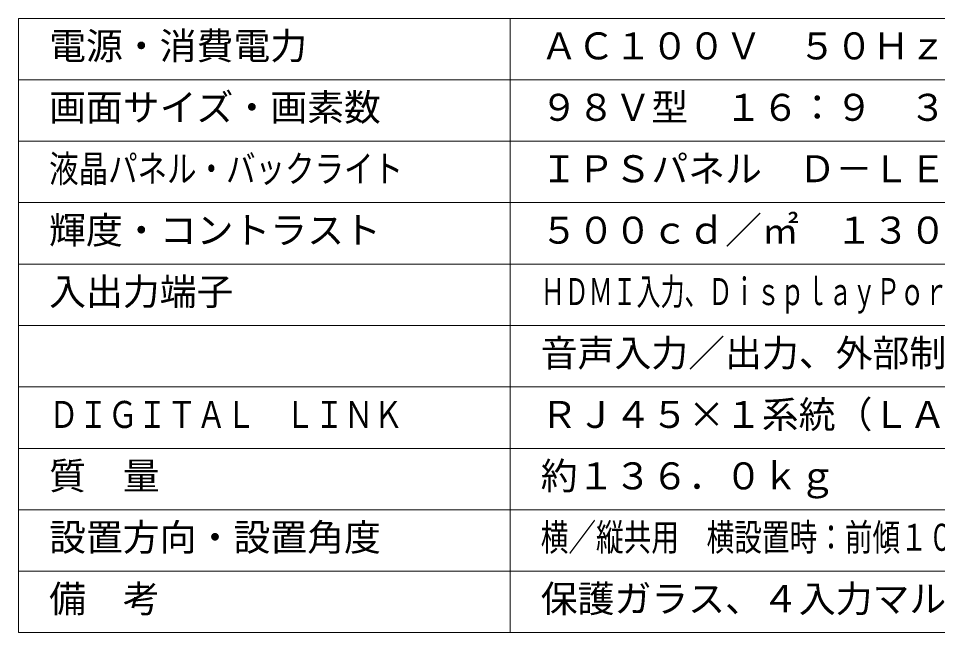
# Model space of a CAD drawing. Units: millimetres, scale not verified. Extents: x -62 to 63, y -57 to 57.
# Drawn here: x -62.5 to 12.3, y -56.5 to -6.5 of the extents above; entities that cross this region are included whole.
import ezdxf
from ezdxf.enums import TextEntityAlignment as Align

# ---------------------------------------------------------------- set-up
doc = ezdxf.new("R2010")
doc.units = ezdxf.units.MM
doc.header["$LTSCALE"] = 0.125
doc.layers.add('0-2_MOJI1', color=7, linetype='Continuous')
doc.layers.add('0-3_WAKU', color=1, linetype='Continuous', lineweight=18)
doc.styles.add('ＭＳ ゴシック', font='')
doc.styles.get('ＭＳ ゴシック').set_extended_font_data('MS Gothic')

msp = doc.modelspace()

# ---------------------------------------------------------------- linework, layer by layer
at = {"layer": '0-3_WAKU', "color": 4}
for p, q in [((-62.4907, -6.503), (62.5093, -6.503)), ((-62.4907, -56.503), (-62.4907, -6.503)), ((-22.4907, -56.503), (-22.4907, -6.503)), ((-62.4907, -56.503), (62.5093, -56.503))]:
    msp.add_line(p, q, dxfattribs=at)
at = {"layer": '0-3_WAKU'}
for p, q in [((62.5093, -11.503), (-62.4907, -11.503)), ((62.5093, -16.503), (-62.4907, -16.503)), ((62.5093, -21.503), (-62.4907, -21.503)), ((-62.4907, -26.503), (62.5093, -26.503)), ((-62.4907, -31.503), (62.5093, -31.503)), ((-62.4907, -36.503), (62.5093, -36.503)), ((-62.4907, -41.503), (62.5093, -41.503)), ((-62.4907, -46.503), (62.5093, -46.503)), ((-62.4907, -51.503), (62.5093, -51.503))]:
    msp.add_line(p, q, dxfattribs=at)

# ---------------------------------------------------------------- texts
at = {"layer": '0-2_MOJI1', "style": 'ＭＳ ゴシック'}
for s, p in [('電源・消費電力', (-59.9907, -10.503)), ('ＡＣ１００Ｖ\u3000５０Ｈｚ／６０Ｈｚ\u3000６５０Ｗ', (-19.9907, -10.503)), ('画面サイズ・画素数', (-59.9907, -15.503)), ('９８Ｖ型\u3000１６：９\u3000３８４０×２１６０画素', (-19.9907, -15.503)), ('ＩＰＳパネル\u3000Ｄ－ＬＥＤ', (-19.9907, -20.503)), ('輝度・コントラスト', (-59.9907, -25.503)), ('５００ｃｄ／㎡\u3000１３００：１', (-19.9907, -25.503)), ('入出力端子', (-59.9907, -30.503)), ('音声入力／出力、外部制御端子、ＳＬＯＴ\u3000ＮＸ', (-19.9907, -35.503)), ('ＲＪ４５×１系統（ＬＡＮと共用）', (-19.9907, -40.503)), ('質\u3000量', (-59.9907, -45.503)), ('約１３６．０ｋｇ', (-19.9907, -45.503)), ('設置方向・設置角度', (-59.9907, -50.503)), ('備\u3000考', (-59.9907, -55.503)), ('保護ガラス、４入力マルチ画面（上限ＦＨＤ）', (-19.9907, -55.503))]:
    msp.add_text(s, height=2.199, dxfattribs=at).set_placement(p, align=Align.BOTTOM_LEFT)
for s, width, p in [('液晶パネル・バックライト', 0.8, (-59.9907, -20.503)), ('ＨＤＭＩ入力、ＤｉｓｐｌａｙＰｏｒｔ入力、ＤＶＩ－Ｄ入力、ＰＣ入力', 0.65, (-19.9907, -30.503)), ('ＤＩＧＩＴＡＬ\u3000ＬＩＮＫ', 0.8, (-59.9907, -40.503)), ('横／縦共用\u3000横設置時：前傾１０度まで\u3000縦設置時：前傾５度まで', 0.75, (-19.9907, -50.503))]:
    msp.add_text(s, height=2.199, dxfattribs=dict(at, width=width)).set_placement(p, align=Align.BOTTOM_LEFT)

doc.saveas('drawing.dxf')
